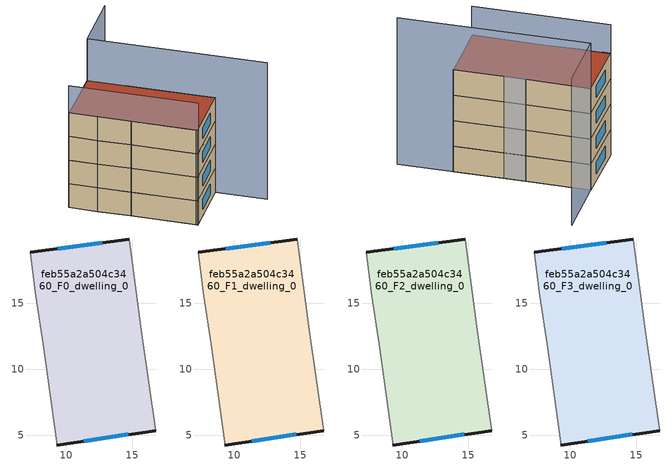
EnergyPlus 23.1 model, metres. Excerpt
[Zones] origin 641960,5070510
feb55a2a504c3460_F0_dwelling_0
 floor ground (EU_floor_Construction): 16.78,5.36 15.68,12.96 14.78,19.87 7.28,18.87 7.67,15.57 8.27,11.87 9.27,4.46 9.27,4.26 z0
 wall outside (EU_wall_Construction): 7.28,18.87 14.78,19.87 / 16.78,5.36 9.27,4.26 z0:3
 wall adiabatic (EU_wall_Construction): 9.27,4.26 9.27,4.46 8.27,11.87 7.67,15.57 7.28,18.87 / 14.78,19.87 15.68,12.96 16.78,5.36 z0:3
 window (EU_Window_Construction): 9.34,19.14 12.72,19.59 / 14.71,5.05 11.34,4.56 z0.83:2.17
feb55a2a504c3460_F1_dwelling_0
 floor to feb55a2a504c3460_F0_dwelling_0 (EU_floor_Construction): 16.78,5.36 15.68,12.96 14.78,19.87 7.27,18.87 7.67,15.57 8.27,11.87 9.27,4.46 9.27,4.26 z3
 wall outside (EU_wall_Construction): 7.28,18.87 14.78,19.87 / 16.78,5.36 9.27,4.26 z3:6
 wall adiabatic (EU_wall_Construction): 9.27,4.26 9.27,4.46 8.27,11.87 7.67,15.57 7.28,18.87 / 14.78,19.87 15.68,12.96 16.78,5.36 z3:6
 window (EU_Window_Construction): 9.34,19.14 12.72,19.59 / 14.71,5.05 11.34,4.56 z3.83:5.17
feb55a2a504c3460_F2_dwelling_0
 floor to feb55a2a504c3460_F1_dwelling_0 (EU_floor_Construction): 16.78,5.36 15.68,12.96 14.78,19.87 7.27,18.87 7.67,15.57 8.27,11.87 9.27,4.46 9.27,4.26 z6
 wall outside (EU_wall_Construction): 7.28,18.87 14.78,19.87 / 16.78,5.36 9.27,4.26 z6:9
 wall adiabatic (EU_wall_Construction): 9.27,4.26 9.27,4.46 8.27,11.87 7.67,15.57 7.28,18.87 / 14.78,19.87 15.68,12.96 16.78,5.36 z6:9
 window (EU_Window_Construction): 9.34,19.14 12.72,19.59 / 14.71,5.05 11.34,4.56 z6.83:8.17
feb55a2a504c3460_F3_dwelling_0
 floor to feb55a2a504c3460_F2_dwelling_0 (EU_floor_Construction): 16.78,5.36 15.68,12.96 14.78,19.87 7.27,18.87 7.67,15.57 8.27,11.87 9.27,4.46 9.27,4.26 z9
 wall outside (EU_wall_Construction): 7.28,18.87 14.78,19.87 / 16.78,5.36 9.27,4.26 z9:12
 wall adiabatic (EU_wall_Construction): 9.27,4.26 9.27,4.46 8.27,11.87 7.67,15.57 7.28,18.87 / 14.78,19.87 15.68,12.96 16.78,5.36 z9:12
 window (EU_Window_Construction): 9.34,19.14 12.72,19.59 / 14.71,5.05 11.34,4.56 z9.83:11.17
 roof outside (EU_roof_Construction): 14.78,19.87 15.68,12.96 16.78,5.36 9.27,4.26 9.27,4.46 8.27,11.87 7.67,15.57 7.28,18.87 z12
shading: 17.62,-0.51 14.69,19.85 / 14.69,19.85 22.18,20.93 z0:17.3; 7.29,18.87 9.34,4.23 z0:15.4
[Building]
EU S2 Campaign: North Axis=0; Terrain=City; Solar Distribution=FullExterior
[Site:Location]
Lyon-Bron: Latitude=45.75; Longitude=5; Time Zone=1; Elevation=198
[SizingPeriod:WeatherFileDays]
AnnualSizingPeriod: Begin Month=1; Begin Day of Month=1; End Month=12; End Day of Month=31; Day of Week for Start Day=Monday; Use Weather File Daylight Saving Period=No; Use Weather File Rain and Snow Indicators=No
[MATERIAL]
EU_InternalMass_Material: Roughness=MediumRough; Thickness=0.1; Conductivity=1; Density=1800; Specific Heat=900; Thermal Absorptance=0.9; Solar Absorptance=0.7; Visible Absorptance=0.7
[MATERIAL:NOMASS] Roughness=MediumRough; Thermal Absorptance=0.9; Solar Absorptance=0.7; Visible Absorptance=0.7
Name | Thermal Resistance
EU_wall_NoMass | 0.87146
EU_roof_NoMass | 0.842276
EU_floor_NoMass | 0.496999
[WINDOWMATERIAL:SIMPLEGLAZINGSYSTEM]
EU_Window_SimpleGlazing: UFactor=2.2525; Solar Heat Gain Coefficient=0.76; Visible Transmittance=0.76
[CONSTRUCTION]
EU_wall_Construction: EU_wall_NoMass
EU_roof_Construction: EU_roof_NoMass
EU_floor_Construction: EU_floor_NoMass
EU_InternalMass_Construction: EU_InternalMass_Material
EU_Window_Construction: EU_Window_SimpleGlazing
[ZONE] Type=1; Multiplier=1; Ceiling Height=autocalculate; Floor Area=autocalculate; Part of Total Floor Area=Yes
Name | Volume
feb55a2a504c3460_F0_dwelling_0 | 332.558
feb55a2a504c3460_F1_dwelling_0; feb55a2a504c3460_F2_dwelling_0; feb55a2a504c3460_F3_dwelling_0 | 332.56
[INTERNALMASS] Construction=EU_InternalMass_Construction; Surface Area=110.853
Name | Zone or ZoneList
feb55a2a504c3460_F0_dwelling_0_EU_InternalMass | feb55a2a504c3460_F0_dwelling_0
feb55a2a504c3460_F1_dwelling_0_EU_InternalMass | feb55a2a504c3460_F1_dwelling_0
feb55a2a504c3460_F2_dwelling_0_EU_InternalMass | feb55a2a504c3460_F2_dwelling_0
feb55a2a504c3460_F3_dwelling_0_EU_InternalMass | feb55a2a504c3460_F3_dwelling_0
[OTHEREQUIPMENT] Fuel Type=Electricity; Design Level Calculation Method=Watts/Area; Power per Zone Floor Area=1; Fraction Latent=0; Fraction Radiant=0; Fraction Lost=0; Carbon Dioxide Generation Rate=0; EndUse Subcategory=EU_Step8_InternalGains
Name | Zone or ZoneList or Space or SpaceList | Schedule
EU_Step8_InternalGain_feb55a2a504c3460_F0_dwelling_0_f000 | feb55a2a504c3460_F0_dwelling_0 | EU_Step8_GainSchedule_feb55a2a504c3460_F0_dwelling_0_f000
EU_Step8_InternalGain_feb55a2a504c3460_F1_dwelling_0_f000 | feb55a2a504c3460_F1_dwelling_0 | EU_Step8_GainSchedule_feb55a2a504c3460_F1_dwelling_0_f000
EU_Step8_InternalGain_feb55a2a504c3460_F2_dwelling_0_f000 | feb55a2a504c3460_F2_dwelling_0 | EU_Step8_GainSchedule_feb55a2a504c3460_F2_dwelling_0_f000
EU_Step8_InternalGain_feb55a2a504c3460_F3_dwelling_0_f000 | feb55a2a504c3460_F3_dwelling_0 | EU_Step8_GainSchedule_feb55a2a504c3460_F3_dwelling_0_f000
[ZONEVENTILATION:DESIGNFLOWRATE] Schedule=EU_AlwaysOn; Design Flow Rate Calculation Method=AirChanges/Hour; Air Changes per Hour=0.425; Ventilation Type=Natural; Fan Pressure Rise=0; Fan Total Efficiency=1; Constant Term Coefficient=1; Temperature Term Coefficient=0; Velocity Term Coefficient=0; Velocity Squared Term Coefficient=0; Minimum Indoor Temperature=-100; Maximum Indoor Temperature=100; Delta Temperature=-100; Minimum Outdoor Temperature=-100; Maximum Outdoor Temperature=100; Maximum Wind Speed=40
Name | Zone or ZoneList or Space or SpaceList
EU_ConstantAir_feb55a2a504c3460_F0_dwelling_0 | feb55a2a504c3460_F0_dwelling_0
EU_ConstantAir_feb55a2a504c3460_F1_dwelling_0 | feb55a2a504c3460_F1_dwelling_0
EU_ConstantAir_feb55a2a504c3460_F2_dwelling_0 | feb55a2a504c3460_F2_dwelling_0
EU_ConstantAir_feb55a2a504c3460_F3_dwelling_0 | feb55a2a504c3460_F3_dwelling_0
[HVACTEMPLATE:THERMOSTAT] Constant Heating Setpoint=20; Constant Cooling Setpoint=50
EU_HeatOnly_feb55a2a504c3460_F0_dwelling_0; EU_HeatOnly_feb55a2a504c3460_F1_dwelling_0; EU_HeatOnly_feb55a2a504c3460_F2_dwelling_0; EU_HeatOnly_feb55a2a504c3460_F3_dwelling_0
[HVACTEMPLATE:ZONE:IDEALLOADSAIRSYSTEM] System Availability Schedule=EU_AlwaysOn; Maximum Heating Supply Air Temperature=50; Minimum Cooling Supply Air Temperature=13; Maximum Heating Supply Air Humidity Ratio=0.0156; Minimum Cooling Supply Air Humidity Ratio=0.0077; Heating Limit=NoLimit; Cooling Limit=NoLimit; Heating Availability Schedule=EU_AlwaysOn; Cooling Availability Schedule=EU_CoolingOff; Dehumidification Control Type=ConstantSensibleHeatRatio; Cooling Sensible Heat Ratio=0.7; Dehumidification Setpoint=60; Humidification Control Type=None; Humidification Setpoint=30; Outdoor Air Method=None; Outdoor Air Flow Rate per Person=0.00944; Outdoor Air Flow Rate per Zone Floor Area=0; Outdoor Air Flow Rate per Zone=0; Demand Controlled Ventilation Type=None; Outdoor Air Economizer Type=NoEconomizer; Heat Recovery Type=None; Sensible Heat Recovery Effectiveness=0.7; Latent Heat Recovery Effectiveness=0.65
Name | Template Thermostat
feb55a2a504c3460_F0_dwelling_0 | EU_HeatOnly_feb55a2a504c3460_F0_dwelling_0
feb55a2a504c3460_F1_dwelling_0 | EU_HeatOnly_feb55a2a504c3460_F1_dwelling_0
feb55a2a504c3460_F2_dwelling_0 | EU_HeatOnly_feb55a2a504c3460_F2_dwelling_0
feb55a2a504c3460_F3_dwelling_0 | EU_HeatOnly_feb55a2a504c3460_F3_dwelling_0
[SIZING:ZONE] Zone Cooling Design Supply Air Temperature Input Method=SupplyAirTemperature; Zone Cooling Design Supply Air Temperature=13; Zone Heating Design Supply Air Temperature Input Method=SupplyAirTemperature; Zone Heating Design Supply Air Temperature=50; Zone Cooling Design Supply Air Humidity Ratio=0.008; Zone Heating Design Supply Air Humidity Ratio=0.008; Cooling Design Air Flow Method=DesignDay; Cooling Design Air Flow Rate=0; Cooling Minimum Air Flow per Zone Floor Area=0.000762; Cooling Minimum Air Flow=0; Cooling Minimum Air Flow Fraction=0.2; Heating Design Air Flow Method=DesignDay; Heating Design Air Flow Rate=0; Heating Maximum Air Flow per Zone Floor Area=0.002032; Heating Maximum Air Flow=0.141576; Heating Maximum Air Flow Fraction=0.3; Account for Dedicated Outdoor Air System=No; Dedicated Outdoor Air System Control Strategy=NeutralSupplyAir; Dedicated Outdoor Air Low Setpoint Temperature for Design=autosize; Dedicated Outdoor Air High Setpoint Temperature for Design=autosize; Zone Load Sizing Method=Sensible Load Only No Latent Load; Zone Latent Cooling Design Supply Air Humidity Ratio Input Method=HumidityRatioDifference; Zone Cooling Design Supply Air Humidity Ratio Difference=0.005; Zone Latent Heating Design Supply Air Humidity Ratio Input Method=HumidityRatioDifference; Zone Humidification Design Supply Air Humidity Ratio Difference=0.005
feb55a2a504c3460_F0_dwelling_0; feb55a2a504c3460_F1_dwelling_0; feb55a2a504c3460_F2_dwelling_0; feb55a2a504c3460_F3_dwelling_0
[SCHEDULE:CONSTANT]
Name | Hourly Value
EU_AlwaysOn | 1
EU_CoolingOff | 0
[SCHEDULE:FILE] Column Number=1; Rows to Skip at Top=0; Number of Hours of Data=8760; Column Separator=Comma; Interpolate to Timestep=No; Minutes per Item=60; Adjust Schedule for Daylight Savings=Yes
Name | File
EU_Step8_GainSchedule_feb55a2a504c3460_F0_dwelling_0_f000 | ../../schedules/feb55a2a504c3460/feb55a2a504c3460_F0_dwelling_0_f000_gain.csv
EU_Step8_GainSchedule_feb55a2a504c3460_F1_dwelling_0_f000 | ../../schedules/feb55a2a504c3460/feb55a2a504c3460_F1_dwelling_0_f000_gain.csv
EU_Step8_GainSchedule_feb55a2a504c3460_F2_dwelling_0_f000 | ../../schedules/feb55a2a504c3460/feb55a2a504c3460_F2_dwelling_0_f000_gain.csv
EU_Step8_GainSchedule_feb55a2a504c3460_F3_dwelling_0_f000 | ../../schedules/feb55a2a504c3460/feb55a2a504c3460_F3_dwelling_0_f000_gain.csv
